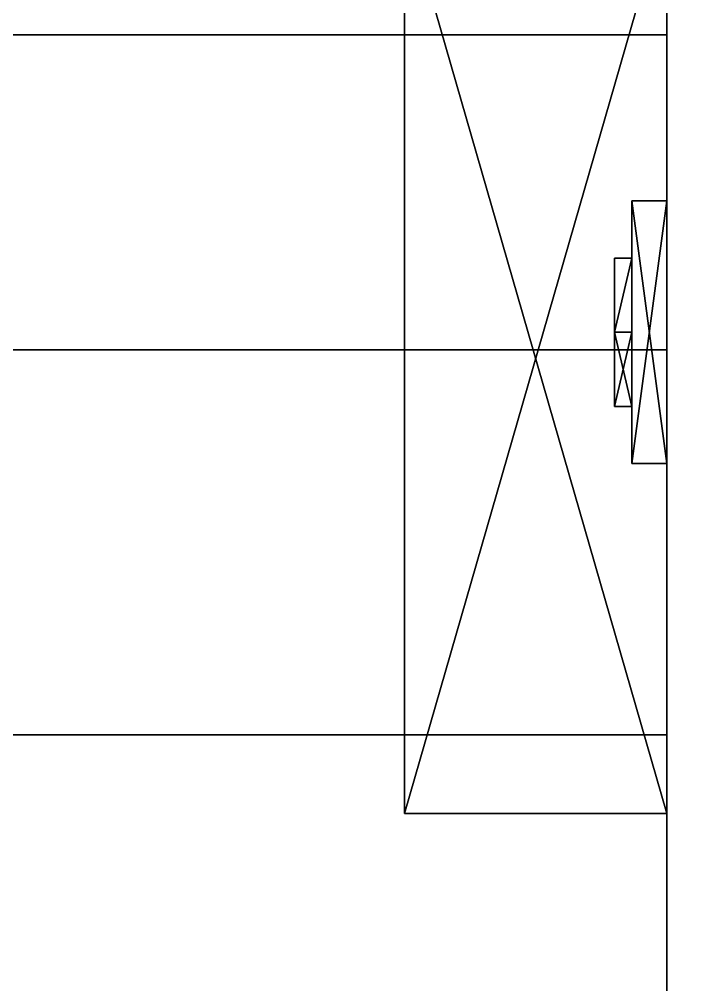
# Model space of a CAD drawing. Extents: x -100 to 4856, y -100 to 4830.
# Drawn here: x 2589.5 to 2628.6, y 505.7 to 560.9 of the extents above; entities that cross this region are included whole.
import ezdxf

# ---------------------------------------------------------------- set-up
doc = ezdxf.new("R2010")
doc.units = 0
for name, color, linetype in [('LAYER0', 7, 'CONTINUOUS'), ('LAYER1149', 253, 'CONTINUOUS'), ('LAYER1151', 253, 'CONTINUOUS'), ('LAYER1153', 253, 'CONTINUOUS'), ('LAYER1155', 253, 'CONTINUOUS'), ('LAYER1157', 253, 'CONTINUOUS'), ('LAYER1195', 7, 'CONTINUOUS'), ('LAYER837', 7, 'CONTINUOUS'), ('LAYER839', 7, 'CONTINUOUS'), ('LAYER843', 7, 'CONTINUOUS'), ('LAYER846', 7, 'CONTINUOUS'), ('LAYER852', 7, 'CONTINUOUS')]:
    doc.layers.add(name, color=color, linetype=linetype)

msp = doc.modelspace()

# ---------------------------------------------------------------- linework, layer by layer
at = {"layer": 'LAYER0', "invisible_edges": 1}
for points in [[(4856, 4830, -5), (-100, -100, -5), (-100, 4830, -5), (4856, 4830, -5)], [(-100, -100, -5), (4856, 4830, -5), (4856, -100, -5), (-100, -100, -5)], [(4856, -100), (-100, 4830), (-100, -100), (4856, -100)], [(-100, 4830), (4856, -100), (4856, 4830), (-100, 4830)]]:
    msp.add_3dface(points, dxfattribs=at)
at = {"layer": 'LAYER1149'}
for points in [[(2626.5, 515.5, 176.2174), (2611.5, 567.5, 176.2174), (2626.5, 567.5, 176.2174), (2626.5, 515.5, 176.2174)], [(2611.5, 515.5, 176.2174), (2611.5, 567.5, 176.2174), (2626.5, 515.5, 176.2174), (2611.5, 515.5, 176.2174)], [(2626.5, 567.5, 189.7826), (2611.5, 515.5, 189.7826), (2626.5, 515.5, 189.7826), (2626.5, 567.5, 189.7826)], [(2611.5, 567.5, 189.7826), (2611.5, 515.5, 189.7826), (2626.5, 567.5, 189.7826), (2611.5, 567.5, 189.7826)], [(2611.5, 515.5, 176.2174), (2611.5, 567.5, 189.7826), (2611.5, 567.5, 176.2174), (2611.5, 515.5, 176.2174)], [(2611.5, 515.5, 189.7826), (2611.5, 567.5, 189.7826), (2611.5, 515.5, 176.2174), (2611.5, 515.5, 189.7826)], [(2626.5, 535.5, 209), (2626.5, 550.5, 209), (2624.5, 550.5, 209), (2626.5, 535.5, 209)], [(2624.5, 535.5, 209), (2626.5, 535.5, 209), (2624.5, 550.5, 209), (2624.5, 535.5, 209)], [(2626.5, 550.5, 157), (2626.5, 535.5, 157), (2624.5, 535.5, 157), (2626.5, 550.5, 157)], [(2624.5, 550.5, 157), (2626.5, 550.5, 157), (2624.5, 535.5, 157), (2624.5, 550.5, 157)], [(2624.5, 550.5, 209), (2626.5, 550.5, 209), (2626.5, 550.5, 157), (2624.5, 550.5, 209)], [(2624.5, 550.5, 157), (2624.5, 550.5, 209), (2626.5, 550.5, 157), (2624.5, 550.5, 157)], [(2624.5, 535.5, 209), (2624.5, 550.5, 209), (2624.5, 550.5, 157), (2624.5, 535.5, 209)], [(2624.5, 535.5, 157), (2624.5, 535.5, 209), (2624.5, 550.5, 157), (2624.5, 535.5, 157)], [(2624.5, 547.24, 201.087), (2623.5, 543, 196.2939), (2623.5, 547.24, 201.087), (2624.5, 547.24, 201.087)], [(2624.5, 543, 196.2939), (2623.5, 543, 196.2939), (2624.5, 547.24, 201.087), (2624.5, 543, 196.2939)], [(2624.5, 547.24, 201.087), (2623.5, 543, 205.88), (2624.5, 543, 205.88), (2624.5, 547.24, 201.087)], [(2623.5, 547.24, 201.087), (2623.5, 543, 205.88), (2624.5, 547.24, 201.087), (2623.5, 547.24, 201.087)], [(2623.5, 547.24, 201.087), (2623.5, 538.76, 201.087), (2623.5, 543, 205.88), (2623.5, 547.24, 201.087)], [(2623.5, 543, 196.2939), (2623.5, 538.76, 201.087), (2623.5, 547.24, 201.087), (2623.5, 543, 196.2939)], [(2624.5, 547.24, 164.913), (2623.5, 543, 160.12), (2623.5, 547.24, 164.913), (2624.5, 547.24, 164.913)], [(2624.5, 543, 160.12), (2623.5, 543, 160.12), (2624.5, 547.24, 164.913), (2624.5, 543, 160.12)], [(2624.5, 547.24, 164.913), (2623.5, 543, 169.7061), (2624.5, 543, 169.7061), (2624.5, 547.24, 164.913)], [(2623.5, 547.24, 164.913), (2623.5, 543, 169.7061), (2624.5, 547.24, 164.913), (2623.5, 547.24, 164.913)], [(2623.5, 547.24, 164.913), (2623.5, 538.76, 164.913), (2623.5, 543, 169.7061), (2623.5, 547.24, 164.913)], [(2623.5, 543, 160.12), (2623.5, 538.76, 164.913), (2623.5, 547.24, 164.913), (2623.5, 543, 160.12)], [(2624.5, 547.24, 201.087), (2624.5, 543, 196.2939), (2624.5, 543, 205.88), (2624.5, 547.24, 201.087)], [(2624.5, 547.24, 164.913), (2624.5, 543, 160.12), (2624.5, 543, 169.7061), (2624.5, 547.24, 164.913)], [(2624.5, 543, 196.2939), (2623.5, 538.76, 201.087), (2623.5, 543, 196.2939), (2624.5, 543, 196.2939)], [(2624.5, 538.76, 201.087), (2623.5, 538.76, 201.087), (2624.5, 543, 196.2939), (2624.5, 538.76, 201.087)], [(2624.5, 538.76, 201.087), (2623.5, 543, 205.88), (2623.5, 538.76, 201.087), (2624.5, 538.76, 201.087)], [(2624.5, 543, 205.88), (2623.5, 543, 205.88), (2624.5, 538.76, 201.087), (2624.5, 543, 205.88)], [(2624.5, 543, 160.12), (2623.5, 538.76, 164.913), (2623.5, 543, 160.12), (2624.5, 543, 160.12)], [(2624.5, 538.76, 164.913), (2623.5, 538.76, 164.913), (2624.5, 543, 160.12), (2624.5, 538.76, 164.913)], [(2624.5, 538.76, 164.913), (2623.5, 543, 169.7061), (2623.5, 538.76, 164.913), (2624.5, 538.76, 164.913)], [(2624.5, 543, 169.7061), (2623.5, 543, 169.7061), (2624.5, 538.76, 164.913), (2624.5, 543, 169.7061)], [(2624.5, 543, 196.2939), (2624.5, 538.76, 201.087), (2624.5, 543, 205.88), (2624.5, 543, 196.2939)], [(2624.5, 543, 160.12), (2624.5, 538.76, 164.913), (2624.5, 543, 169.7061), (2624.5, 543, 160.12)], [(2626.5, 535.5, 157), (2626.5, 535.5, 209), (2624.5, 535.5, 209), (2626.5, 535.5, 157)], [(2624.5, 535.5, 157), (2626.5, 535.5, 157), (2624.5, 535.5, 209), (2624.5, 535.5, 157)], [(2626.5, 515.5, 189.7826), (2611.5, 515.5, 176.2174), (2626.5, 515.5, 176.2174), (2626.5, 515.5, 189.7826)], [(2611.5, 515.5, 189.7826), (2611.5, 515.5, 176.2174), (2626.5, 515.5, 189.7826), (2611.5, 515.5, 189.7826)]]:
    msp.add_3dface(points, dxfattribs=at)
at = {"layer": 'LAYER1151'}
for points in [[(2626.5, 515.5, 739.7174), (2611.5, 567.5, 739.7174), (2626.5, 567.5, 739.7174), (2626.5, 515.5, 739.7174)], [(2611.5, 515.5, 739.7174), (2611.5, 567.5, 739.7174), (2626.5, 515.5, 739.7174), (2611.5, 515.5, 739.7174)], [(2626.5, 567.5, 753.2826), (2611.5, 515.5, 753.2826), (2626.5, 515.5, 753.2826), (2626.5, 567.5, 753.2826)], [(2611.5, 567.5, 753.2826), (2611.5, 515.5, 753.2826), (2626.5, 567.5, 753.2826), (2611.5, 567.5, 753.2826)], [(2611.5, 515.5, 739.7174), (2611.5, 567.5, 753.2826), (2611.5, 567.5, 739.7174), (2611.5, 515.5, 739.7174)], [(2611.5, 515.5, 753.2826), (2611.5, 567.5, 753.2826), (2611.5, 515.5, 739.7174), (2611.5, 515.5, 753.2826)], [(2626.5, 535.5, 772.5), (2626.5, 550.5, 772.5), (2624.5, 550.5, 772.5), (2626.5, 535.5, 772.5)], [(2624.5, 535.5, 772.5), (2626.5, 535.5, 772.5), (2624.5, 550.5, 772.5), (2624.5, 535.5, 772.5)], [(2626.5, 550.5, 720.5), (2626.5, 535.5, 720.5), (2624.5, 535.5, 720.5), (2626.5, 550.5, 720.5)], [(2624.5, 550.5, 720.5), (2626.5, 550.5, 720.5), (2624.5, 535.5, 720.5), (2624.5, 550.5, 720.5)], [(2624.5, 550.5, 772.5), (2626.5, 550.5, 772.5), (2626.5, 550.5, 720.5), (2624.5, 550.5, 772.5)], [(2624.5, 550.5, 720.5), (2624.5, 550.5, 772.5), (2626.5, 550.5, 720.5), (2624.5, 550.5, 720.5)], [(2624.5, 535.5, 772.5), (2624.5, 550.5, 772.5), (2624.5, 550.5, 720.5), (2624.5, 535.5, 772.5)], [(2624.5, 535.5, 720.5), (2624.5, 535.5, 772.5), (2624.5, 550.5, 720.5), (2624.5, 535.5, 720.5)], [(2624.5, 547.24, 764.587), (2623.5, 543, 759.7939), (2623.5, 547.24, 764.587), (2624.5, 547.24, 764.587)], [(2624.5, 543, 759.7939), (2623.5, 543, 759.7939), (2624.5, 547.24, 764.587), (2624.5, 543, 759.7939)], [(2624.5, 547.24, 764.587), (2623.5, 543, 769.38), (2624.5, 543, 769.38), (2624.5, 547.24, 764.587)], [(2623.5, 547.24, 764.587), (2623.5, 543, 769.38), (2624.5, 547.24, 764.587), (2623.5, 547.24, 764.587)], [(2623.5, 547.24, 764.587), (2623.5, 538.76, 764.587), (2623.5, 543, 769.38), (2623.5, 547.24, 764.587)], [(2623.5, 543, 759.7939), (2623.5, 538.76, 764.587), (2623.5, 547.24, 764.587), (2623.5, 543, 759.7939)], [(2624.5, 547.24, 728.413), (2623.5, 543, 723.62), (2623.5, 547.24, 728.413), (2624.5, 547.24, 728.413)], [(2624.5, 543, 723.62), (2623.5, 543, 723.62), (2624.5, 547.24, 728.413), (2624.5, 543, 723.62)], [(2624.5, 547.24, 728.413), (2623.5, 543, 733.2061), (2624.5, 543, 733.2061), (2624.5, 547.24, 728.413)], [(2623.5, 547.24, 728.413), (2623.5, 543, 733.2061), (2624.5, 547.24, 728.413), (2623.5, 547.24, 728.413)], [(2623.5, 547.24, 728.413), (2623.5, 538.76, 728.413), (2623.5, 543, 733.2061), (2623.5, 547.24, 728.413)], [(2623.5, 543, 723.62), (2623.5, 538.76, 728.413), (2623.5, 547.24, 728.413), (2623.5, 543, 723.62)], [(2624.5, 547.24, 764.587), (2624.5, 543, 759.7939), (2624.5, 543, 769.38), (2624.5, 547.24, 764.587)], [(2624.5, 547.24, 728.413), (2624.5, 543, 723.62), (2624.5, 543, 733.2061), (2624.5, 547.24, 728.413)], [(2624.5, 543, 759.7939), (2623.5, 538.76, 764.587), (2623.5, 543, 759.7939), (2624.5, 543, 759.7939)], [(2624.5, 538.76, 764.587), (2623.5, 538.76, 764.587), (2624.5, 543, 759.7939), (2624.5, 538.76, 764.587)], [(2624.5, 538.76, 764.587), (2623.5, 543, 769.38), (2623.5, 538.76, 764.587), (2624.5, 538.76, 764.587)], [(2624.5, 543, 769.38), (2623.5, 543, 769.38), (2624.5, 538.76, 764.587), (2624.5, 543, 769.38)], [(2624.5, 543, 723.62), (2623.5, 538.76, 728.413), (2623.5, 543, 723.62), (2624.5, 543, 723.62)], [(2624.5, 538.76, 728.413), (2623.5, 538.76, 728.413), (2624.5, 543, 723.62), (2624.5, 538.76, 728.413)], [(2624.5, 538.76, 728.413), (2623.5, 543, 733.2061), (2623.5, 538.76, 728.413), (2624.5, 538.76, 728.413)], [(2624.5, 543, 733.2061), (2623.5, 543, 733.2061), (2624.5, 538.76, 728.413), (2624.5, 543, 733.2061)], [(2624.5, 543, 759.7939), (2624.5, 538.76, 764.587), (2624.5, 543, 769.38), (2624.5, 543, 759.7939)], [(2624.5, 543, 723.62), (2624.5, 538.76, 728.413), (2624.5, 543, 733.2061), (2624.5, 543, 723.62)], [(2626.5, 535.5, 720.5), (2626.5, 535.5, 772.5), (2624.5, 535.5, 772.5), (2626.5, 535.5, 720.5)], [(2624.5, 535.5, 720.5), (2626.5, 535.5, 720.5), (2624.5, 535.5, 772.5), (2624.5, 535.5, 720.5)], [(2626.5, 515.5, 753.2826), (2611.5, 515.5, 739.7174), (2626.5, 515.5, 739.7174), (2626.5, 515.5, 753.2826)], [(2611.5, 515.5, 753.2826), (2611.5, 515.5, 739.7174), (2626.5, 515.5, 753.2826), (2611.5, 515.5, 753.2826)]]:
    msp.add_3dface(points, dxfattribs=at)
at = {"layer": 'LAYER1153'}
for points in [[(2626.5, 515.5, 1303.217), (2611.5, 567.5, 1303.217), (2626.5, 567.5, 1303.217), (2626.5, 515.5, 1303.217)], [(2611.5, 515.5, 1303.217), (2611.5, 567.5, 1303.217), (2626.5, 515.5, 1303.217), (2611.5, 515.5, 1303.217)], [(2626.5, 567.5, 1316.783), (2611.5, 515.5, 1316.783), (2626.5, 515.5, 1316.783), (2626.5, 567.5, 1316.783)], [(2611.5, 567.5, 1316.783), (2611.5, 515.5, 1316.783), (2626.5, 567.5, 1316.783), (2611.5, 567.5, 1316.783)], [(2611.5, 515.5, 1303.217), (2611.5, 567.5, 1316.783), (2611.5, 567.5, 1303.217), (2611.5, 515.5, 1303.217)], [(2611.5, 515.5, 1316.783), (2611.5, 567.5, 1316.783), (2611.5, 515.5, 1303.217), (2611.5, 515.5, 1316.783)], [(2626.5, 535.5, 1336), (2626.5, 550.5, 1336), (2624.5, 550.5, 1336), (2626.5, 535.5, 1336)], [(2624.5, 535.5, 1336), (2626.5, 535.5, 1336), (2624.5, 550.5, 1336), (2624.5, 535.5, 1336)], [(2626.5, 550.5, 1284), (2626.5, 535.5, 1284), (2624.5, 535.5, 1284), (2626.5, 550.5, 1284)], [(2624.5, 550.5, 1284), (2626.5, 550.5, 1284), (2624.5, 535.5, 1284), (2624.5, 550.5, 1284)], [(2624.5, 550.5, 1336), (2626.5, 550.5, 1336), (2626.5, 550.5, 1284), (2624.5, 550.5, 1336)], [(2624.5, 550.5, 1284), (2624.5, 550.5, 1336), (2626.5, 550.5, 1284), (2624.5, 550.5, 1284)], [(2624.5, 535.5, 1336), (2624.5, 550.5, 1336), (2624.5, 550.5, 1284), (2624.5, 535.5, 1336)], [(2624.5, 535.5, 1284), (2624.5, 535.5, 1336), (2624.5, 550.5, 1284), (2624.5, 535.5, 1284)], [(2624.5, 547.24, 1328.087), (2623.5, 543, 1323.294), (2623.5, 547.24, 1328.087), (2624.5, 547.24, 1328.087)], [(2624.5, 543, 1323.294), (2623.5, 543, 1323.294), (2624.5, 547.24, 1328.087), (2624.5, 543, 1323.294)], [(2624.5, 547.24, 1328.087), (2623.5, 543, 1332.88), (2624.5, 543, 1332.88), (2624.5, 547.24, 1328.087)], [(2623.5, 547.24, 1328.087), (2623.5, 543, 1332.88), (2624.5, 547.24, 1328.087), (2623.5, 547.24, 1328.087)], [(2623.5, 547.24, 1328.087), (2623.5, 538.76, 1328.087), (2623.5, 543, 1332.88), (2623.5, 547.24, 1328.087)], [(2623.5, 543, 1323.294), (2623.5, 538.76, 1328.087), (2623.5, 547.24, 1328.087), (2623.5, 543, 1323.294)], [(2624.5, 547.24, 1291.913), (2623.5, 543, 1287.12), (2623.5, 547.24, 1291.913), (2624.5, 547.24, 1291.913)], [(2624.5, 543, 1287.12), (2623.5, 543, 1287.12), (2624.5, 547.24, 1291.913), (2624.5, 543, 1287.12)], [(2624.5, 547.24, 1291.913), (2623.5, 543, 1296.706), (2624.5, 543, 1296.706), (2624.5, 547.24, 1291.913)], [(2623.5, 547.24, 1291.913), (2623.5, 543, 1296.706), (2624.5, 547.24, 1291.913), (2623.5, 547.24, 1291.913)], [(2623.5, 547.24, 1291.913), (2623.5, 538.76, 1291.913), (2623.5, 543, 1296.706), (2623.5, 547.24, 1291.913)], [(2623.5, 543, 1287.12), (2623.5, 538.76, 1291.913), (2623.5, 547.24, 1291.913), (2623.5, 543, 1287.12)], [(2624.5, 547.24, 1328.087), (2624.5, 543, 1323.294), (2624.5, 543, 1332.88), (2624.5, 547.24, 1328.087)], [(2624.5, 547.24, 1291.913), (2624.5, 543, 1287.12), (2624.5, 543, 1296.706), (2624.5, 547.24, 1291.913)], [(2624.5, 543, 1323.294), (2623.5, 538.76, 1328.087), (2623.5, 543, 1323.294), (2624.5, 543, 1323.294)], [(2624.5, 538.76, 1328.087), (2623.5, 538.76, 1328.087), (2624.5, 543, 1323.294), (2624.5, 538.76, 1328.087)], [(2624.5, 538.76, 1328.087), (2623.5, 543, 1332.88), (2623.5, 538.76, 1328.087), (2624.5, 538.76, 1328.087)], [(2624.5, 543, 1332.88), (2623.5, 543, 1332.88), (2624.5, 538.76, 1328.087), (2624.5, 543, 1332.88)], [(2624.5, 543, 1287.12), (2623.5, 538.76, 1291.913), (2623.5, 543, 1287.12), (2624.5, 543, 1287.12)], [(2624.5, 538.76, 1291.913), (2623.5, 538.76, 1291.913), (2624.5, 543, 1287.12), (2624.5, 538.76, 1291.913)], [(2624.5, 538.76, 1291.913), (2623.5, 543, 1296.706), (2623.5, 538.76, 1291.913), (2624.5, 538.76, 1291.913)], [(2624.5, 543, 1296.706), (2623.5, 543, 1296.706), (2624.5, 538.76, 1291.913), (2624.5, 543, 1296.706)], [(2624.5, 543, 1323.294), (2624.5, 538.76, 1328.087), (2624.5, 543, 1332.88), (2624.5, 543, 1323.294)], [(2624.5, 543, 1287.12), (2624.5, 538.76, 1291.913), (2624.5, 543, 1296.706), (2624.5, 543, 1287.12)], [(2626.5, 535.5, 1284), (2626.5, 535.5, 1336), (2624.5, 535.5, 1336), (2626.5, 535.5, 1284)], [(2624.5, 535.5, 1284), (2626.5, 535.5, 1284), (2624.5, 535.5, 1336), (2624.5, 535.5, 1284)], [(2626.5, 515.5, 1316.783), (2611.5, 515.5, 1303.217), (2626.5, 515.5, 1303.217), (2626.5, 515.5, 1316.783)], [(2611.5, 515.5, 1316.783), (2611.5, 515.5, 1303.217), (2626.5, 515.5, 1316.783), (2611.5, 515.5, 1316.783)]]:
    msp.add_3dface(points, dxfattribs=at)
at = {"layer": 'LAYER1155'}
for points in [[(2626.5, 515.5, 1866.717), (2611.5, 567.5, 1866.717), (2626.5, 567.5, 1866.717), (2626.5, 515.5, 1866.717)], [(2611.5, 515.5, 1866.717), (2611.5, 567.5, 1866.717), (2626.5, 515.5, 1866.717), (2611.5, 515.5, 1866.717)], [(2626.5, 567.5, 1880.283), (2611.5, 515.5, 1880.283), (2626.5, 515.5, 1880.283), (2626.5, 567.5, 1880.283)], [(2611.5, 567.5, 1880.283), (2611.5, 515.5, 1880.283), (2626.5, 567.5, 1880.283), (2611.5, 567.5, 1880.283)], [(2611.5, 515.5, 1866.717), (2611.5, 567.5, 1880.283), (2611.5, 567.5, 1866.717), (2611.5, 515.5, 1866.717)], [(2611.5, 515.5, 1880.283), (2611.5, 567.5, 1880.283), (2611.5, 515.5, 1866.717), (2611.5, 515.5, 1880.283)], [(2626.5, 535.5, 1899.5), (2626.5, 550.5, 1899.5), (2624.5, 550.5, 1899.5), (2626.5, 535.5, 1899.5)], [(2624.5, 535.5, 1899.5), (2626.5, 535.5, 1899.5), (2624.5, 550.5, 1899.5), (2624.5, 535.5, 1899.5)], [(2626.5, 550.5, 1847.5), (2626.5, 535.5, 1847.5), (2624.5, 535.5, 1847.5), (2626.5, 550.5, 1847.5)], [(2624.5, 550.5, 1847.5), (2626.5, 550.5, 1847.5), (2624.5, 535.5, 1847.5), (2624.5, 550.5, 1847.5)], [(2624.5, 550.5, 1899.5), (2626.5, 550.5, 1899.5), (2626.5, 550.5, 1847.5), (2624.5, 550.5, 1899.5)], [(2624.5, 550.5, 1847.5), (2624.5, 550.5, 1899.5), (2626.5, 550.5, 1847.5), (2624.5, 550.5, 1847.5)], [(2624.5, 535.5, 1899.5), (2624.5, 550.5, 1899.5), (2624.5, 550.5, 1847.5), (2624.5, 535.5, 1899.5)], [(2624.5, 535.5, 1847.5), (2624.5, 535.5, 1899.5), (2624.5, 550.5, 1847.5), (2624.5, 535.5, 1847.5)], [(2624.5, 547.24, 1891.587), (2623.5, 543, 1886.794), (2623.5, 547.24, 1891.587), (2624.5, 547.24, 1891.587)], [(2624.5, 543, 1886.794), (2623.5, 543, 1886.794), (2624.5, 547.24, 1891.587), (2624.5, 543, 1886.794)], [(2624.5, 547.24, 1891.587), (2623.5, 543, 1896.38), (2624.5, 543, 1896.38), (2624.5, 547.24, 1891.587)], [(2623.5, 547.24, 1891.587), (2623.5, 543, 1896.38), (2624.5, 547.24, 1891.587), (2623.5, 547.24, 1891.587)], [(2623.5, 547.24, 1891.587), (2623.5, 538.76, 1891.587), (2623.5, 543, 1896.38), (2623.5, 547.24, 1891.587)], [(2623.5, 543, 1886.794), (2623.5, 538.76, 1891.587), (2623.5, 547.24, 1891.587), (2623.5, 543, 1886.794)], [(2624.5, 547.24, 1855.413), (2623.5, 543, 1850.62), (2623.5, 547.24, 1855.413), (2624.5, 547.24, 1855.413)], [(2624.5, 543, 1850.62), (2623.5, 543, 1850.62), (2624.5, 547.24, 1855.413), (2624.5, 543, 1850.62)], [(2624.5, 547.24, 1855.413), (2623.5, 543, 1860.206), (2624.5, 543, 1860.206), (2624.5, 547.24, 1855.413)], [(2623.5, 547.24, 1855.413), (2623.5, 543, 1860.206), (2624.5, 547.24, 1855.413), (2623.5, 547.24, 1855.413)], [(2623.5, 547.24, 1855.413), (2623.5, 538.76, 1855.413), (2623.5, 543, 1860.206), (2623.5, 547.24, 1855.413)], [(2623.5, 543, 1850.62), (2623.5, 538.76, 1855.413), (2623.5, 547.24, 1855.413), (2623.5, 543, 1850.62)], [(2624.5, 547.24, 1891.587), (2624.5, 543, 1886.794), (2624.5, 543, 1896.38), (2624.5, 547.24, 1891.587)], [(2624.5, 547.24, 1855.413), (2624.5, 543, 1850.62), (2624.5, 543, 1860.206), (2624.5, 547.24, 1855.413)], [(2624.5, 543, 1886.794), (2623.5, 538.76, 1891.587), (2623.5, 543, 1886.794), (2624.5, 543, 1886.794)], [(2624.5, 538.76, 1891.587), (2623.5, 538.76, 1891.587), (2624.5, 543, 1886.794), (2624.5, 538.76, 1891.587)], [(2624.5, 538.76, 1891.587), (2623.5, 543, 1896.38), (2623.5, 538.76, 1891.587), (2624.5, 538.76, 1891.587)], [(2624.5, 543, 1896.38), (2623.5, 543, 1896.38), (2624.5, 538.76, 1891.587), (2624.5, 543, 1896.38)], [(2624.5, 543, 1850.62), (2623.5, 538.76, 1855.413), (2623.5, 543, 1850.62), (2624.5, 543, 1850.62)], [(2624.5, 538.76, 1855.413), (2623.5, 538.76, 1855.413), (2624.5, 543, 1850.62), (2624.5, 538.76, 1855.413)], [(2624.5, 538.76, 1855.413), (2623.5, 543, 1860.206), (2623.5, 538.76, 1855.413), (2624.5, 538.76, 1855.413)], [(2624.5, 543, 1860.206), (2623.5, 543, 1860.206), (2624.5, 538.76, 1855.413), (2624.5, 543, 1860.206)], [(2624.5, 543, 1886.794), (2624.5, 538.76, 1891.587), (2624.5, 543, 1896.38), (2624.5, 543, 1886.794)], [(2624.5, 543, 1850.62), (2624.5, 538.76, 1855.413), (2624.5, 543, 1860.206), (2624.5, 543, 1850.62)], [(2626.5, 535.5, 1847.5), (2626.5, 535.5, 1899.5), (2624.5, 535.5, 1899.5), (2626.5, 535.5, 1847.5)], [(2624.5, 535.5, 1847.5), (2626.5, 535.5, 1847.5), (2624.5, 535.5, 1899.5), (2624.5, 535.5, 1847.5)], [(2626.5, 515.5, 1880.283), (2611.5, 515.5, 1866.717), (2626.5, 515.5, 1866.717), (2626.5, 515.5, 1880.283)], [(2611.5, 515.5, 1880.283), (2611.5, 515.5, 1866.717), (2626.5, 515.5, 1880.283), (2611.5, 515.5, 1880.283)]]:
    msp.add_3dface(points, dxfattribs=at)
at = {"layer": 'LAYER1157'}
for points in [[(2626.5, 515.5, 2430.217), (2611.5, 567.5, 2430.217), (2626.5, 567.5, 2430.217), (2626.5, 515.5, 2430.217)], [(2611.5, 515.5, 2430.217), (2611.5, 567.5, 2430.217), (2626.5, 515.5, 2430.217), (2611.5, 515.5, 2430.217)], [(2626.5, 567.5, 2443.783), (2611.5, 515.5, 2443.783), (2626.5, 515.5, 2443.783), (2626.5, 567.5, 2443.783)], [(2611.5, 567.5, 2443.783), (2611.5, 515.5, 2443.783), (2626.5, 567.5, 2443.783), (2611.5, 567.5, 2443.783)], [(2611.5, 515.5, 2430.217), (2611.5, 567.5, 2443.783), (2611.5, 567.5, 2430.217), (2611.5, 515.5, 2430.217)], [(2611.5, 515.5, 2443.783), (2611.5, 567.5, 2443.783), (2611.5, 515.5, 2430.217), (2611.5, 515.5, 2443.783)], [(2626.5, 535.5, 2463), (2626.5, 550.5, 2463), (2624.5, 550.5, 2463), (2626.5, 535.5, 2463)], [(2624.5, 535.5, 2463), (2626.5, 535.5, 2463), (2624.5, 550.5, 2463), (2624.5, 535.5, 2463)], [(2626.5, 550.5, 2411), (2626.5, 535.5, 2411), (2624.5, 535.5, 2411), (2626.5, 550.5, 2411)], [(2624.5, 550.5, 2411), (2626.5, 550.5, 2411), (2624.5, 535.5, 2411), (2624.5, 550.5, 2411)], [(2624.5, 550.5, 2463), (2626.5, 550.5, 2463), (2626.5, 550.5, 2411), (2624.5, 550.5, 2463)], [(2624.5, 550.5, 2411), (2624.5, 550.5, 2463), (2626.5, 550.5, 2411), (2624.5, 550.5, 2411)], [(2624.5, 535.5, 2463), (2624.5, 550.5, 2463), (2624.5, 550.5, 2411), (2624.5, 535.5, 2463)], [(2624.5, 535.5, 2411), (2624.5, 535.5, 2463), (2624.5, 550.5, 2411), (2624.5, 535.5, 2411)], [(2624.5, 547.24, 2455.087), (2623.5, 543, 2450.294), (2623.5, 547.24, 2455.087), (2624.5, 547.24, 2455.087)], [(2624.5, 543, 2450.294), (2623.5, 543, 2450.294), (2624.5, 547.24, 2455.087), (2624.5, 543, 2450.294)], [(2624.5, 547.24, 2455.087), (2623.5, 543, 2459.88), (2624.5, 543, 2459.88), (2624.5, 547.24, 2455.087)], [(2623.5, 547.24, 2455.087), (2623.5, 543, 2459.88), (2624.5, 547.24, 2455.087), (2623.5, 547.24, 2455.087)], [(2623.5, 547.24, 2455.087), (2623.5, 538.76, 2455.087), (2623.5, 543, 2459.88), (2623.5, 547.24, 2455.087)], [(2623.5, 543, 2450.294), (2623.5, 538.76, 2455.087), (2623.5, 547.24, 2455.087), (2623.5, 543, 2450.294)], [(2624.5, 547.24, 2418.913), (2623.5, 543, 2414.12), (2623.5, 547.24, 2418.913), (2624.5, 547.24, 2418.913)], [(2624.5, 543, 2414.12), (2623.5, 543, 2414.12), (2624.5, 547.24, 2418.913), (2624.5, 543, 2414.12)], [(2624.5, 547.24, 2418.913), (2623.5, 543, 2423.706), (2624.5, 543, 2423.706), (2624.5, 547.24, 2418.913)], [(2623.5, 547.24, 2418.913), (2623.5, 543, 2423.706), (2624.5, 547.24, 2418.913), (2623.5, 547.24, 2418.913)], [(2623.5, 547.24, 2418.913), (2623.5, 538.76, 2418.913), (2623.5, 543, 2423.706), (2623.5, 547.24, 2418.913)], [(2623.5, 543, 2414.12), (2623.5, 538.76, 2418.913), (2623.5, 547.24, 2418.913), (2623.5, 543, 2414.12)], [(2624.5, 547.24, 2455.087), (2624.5, 543, 2450.294), (2624.5, 543, 2459.88), (2624.5, 547.24, 2455.087)], [(2624.5, 547.24, 2418.913), (2624.5, 543, 2414.12), (2624.5, 543, 2423.706), (2624.5, 547.24, 2418.913)], [(2624.5, 543, 2450.294), (2623.5, 538.76, 2455.087), (2623.5, 543, 2450.294), (2624.5, 543, 2450.294)], [(2624.5, 538.76, 2455.087), (2623.5, 538.76, 2455.087), (2624.5, 543, 2450.294), (2624.5, 538.76, 2455.087)], [(2624.5, 538.76, 2455.087), (2623.5, 543, 2459.88), (2623.5, 538.76, 2455.087), (2624.5, 538.76, 2455.087)], [(2624.5, 543, 2459.88), (2623.5, 543, 2459.88), (2624.5, 538.76, 2455.087), (2624.5, 543, 2459.88)], [(2624.5, 543, 2414.12), (2623.5, 538.76, 2418.913), (2623.5, 543, 2414.12), (2624.5, 543, 2414.12)], [(2624.5, 538.76, 2418.913), (2623.5, 538.76, 2418.913), (2624.5, 543, 2414.12), (2624.5, 538.76, 2418.913)], [(2624.5, 538.76, 2418.913), (2623.5, 543, 2423.706), (2623.5, 538.76, 2418.913), (2624.5, 538.76, 2418.913)], [(2624.5, 543, 2423.706), (2623.5, 543, 2423.706), (2624.5, 538.76, 2418.913), (2624.5, 543, 2423.706)], [(2624.5, 543, 2450.294), (2624.5, 538.76, 2455.087), (2624.5, 543, 2459.88), (2624.5, 543, 2450.294)], [(2624.5, 543, 2414.12), (2624.5, 538.76, 2418.913), (2624.5, 543, 2423.706), (2624.5, 543, 2414.12)], [(2626.5, 535.5, 2411), (2626.5, 535.5, 2463), (2624.5, 535.5, 2463), (2626.5, 535.5, 2411)], [(2624.5, 535.5, 2411), (2626.5, 535.5, 2411), (2624.5, 535.5, 2463), (2624.5, 535.5, 2411)], [(2626.5, 515.5, 2443.783), (2611.5, 515.5, 2430.217), (2626.5, 515.5, 2430.217), (2626.5, 515.5, 2443.783)], [(2611.5, 515.5, 2443.783), (2611.5, 515.5, 2430.217), (2626.5, 515.5, 2443.783), (2611.5, 515.5, 2443.783)]]:
    msp.add_3dface(points, dxfattribs=at)
at = {"layer": 'LAYER1195', "invisible_edges": 1}
for points in [[(2626.5, 44.6, 1984), (1842.5, 520, 1984), (1842.5, 44.6, 1984), (2626.5, 44.6, 1984)], [(1842.5, 520, 1984), (2626.5, 44.6, 1984), (2626.5, 520, 1984), (1842.5, 520, 1984)], [(2626.5, 520, 1966), (1842.5, 520, 1984), (2626.5, 520, 1984), (2626.5, 520, 1966)], [(1842.5, 520, 1984), (2626.5, 520, 1966), (1842.5, 520, 1966), (1842.5, 520, 1984)], [(2626.5, 520, 1966), (1842.5, 44.6, 1966), (1842.5, 520, 1966), (2626.5, 520, 1966)], [(1842.5, 44.6, 1966), (2626.5, 520, 1966), (2626.5, 44.6, 1966), (1842.5, 44.6, 1966)], [(2626.5, 44.6, 1984), (2626.5, 520, 1966), (2626.5, 520, 1984), (2626.5, 44.6, 1984)], [(2626.5, 520, 1966), (2626.5, 44.6, 1984), (2626.5, 44.6, 1966), (2626.5, 520, 1966)]]:
    msp.add_3dface(points, dxfattribs=at)
at = {"layer": 'LAYER837', "invisible_edges": 1}
for points in [[(2626.5, 44.6, 316.49), (1842.5, 520, 316.49), (1842.5, 44.6, 316.49), (2626.5, 44.6, 316.49)], [(1842.5, 520, 316.49), (2626.5, 44.6, 316.49), (2626.5, 520, 316.49), (1842.5, 520, 316.49)], [(2626.5, 520, 298.49), (1842.5, 520, 316.49), (2626.5, 520, 316.49), (2626.5, 520, 298.49)], [(1842.5, 520, 316.49), (2626.5, 520, 298.49), (1842.5, 520, 298.49), (1842.5, 520, 316.49)], [(2626.5, 520, 298.49), (1842.5, 44.6, 298.49), (1842.5, 520, 298.49), (2626.5, 520, 298.49)], [(1842.5, 44.6, 298.49), (2626.5, 520, 298.49), (2626.5, 44.6, 298.49), (1842.5, 44.6, 298.49)], [(2626.5, 44.6, 316.49), (2626.5, 520, 298.49), (2626.5, 520, 316.49), (2626.5, 44.6, 316.49)], [(2626.5, 520, 298.49), (2626.5, 44.6, 316.49), (2626.5, 44.6, 298.49), (2626.5, 520, 298.49)]]:
    msp.add_3dface(points, dxfattribs=at)
at = {"layer": 'LAYER839', "invisible_edges": 1}
for points in [[(2626.5, 20, 2540), (2626.5, 580), (2626.5, 20), (2626.5, 20, 2540)], [(2626.5, 580), (2626.5, 20, 2540), (2626.5, 580, 2540), (2626.5, 580)], [(2644.5, 20), (2626.5, 580), (2644.5, 580), (2644.5, 20)], [(2626.5, 580), (2644.5, 20), (2626.5, 20), (2626.5, 580)], [(2626.5, 20, 2540), (2644.5, 580, 2540), (2626.5, 580, 2540), (2626.5, 20, 2540)], [(2644.5, 580, 2540), (2626.5, 20, 2540), (2644.5, 20, 2540), (2644.5, 580, 2540)]]:
    msp.add_3dface(points, dxfattribs=at)
at = {"layer": 'LAYER843', "invisible_edges": 1}
for points in [[(1842.5, 20, 80), (2626.5, 580, 80), (2626.5, 20, 80), (1842.5, 20, 80)], [(2626.5, 580, 80), (1842.5, 20, 80), (1842.5, 580, 80), (2626.5, 580, 80)], [(1842.5, 580, 98), (2626.5, 20, 98), (2626.5, 580, 98), (1842.5, 580, 98)], [(2626.5, 20, 98), (1842.5, 580, 98), (1842.5, 20, 98), (2626.5, 20, 98)], [(2626.5, 20, 98), (2626.5, 580, 80), (2626.5, 580, 98), (2626.5, 20, 98)], [(2626.5, 580, 80), (2626.5, 20, 98), (2626.5, 20, 80), (2626.5, 580, 80)]]:
    msp.add_3dface(points, dxfattribs=at)
at = {"layer": 'LAYER846', "invisible_edges": 1}
for points in [[(1842.5, 560), (2626.5, 542), (1842.5, 542), (1842.5, 560)], [(2626.5, 542), (1842.5, 560), (2626.5, 560), (2626.5, 542)], [(2626.5, 560, 80), (1842.5, 542, 80), (2626.5, 542, 80), (2626.5, 560, 80)], [(1842.5, 542, 80), (2626.5, 560, 80), (1842.5, 560, 80), (1842.5, 542, 80)], [(1842.5, 560), (2626.5, 560, 80), (2626.5, 560), (1842.5, 560)], [(2626.5, 560, 80), (1842.5, 560), (1842.5, 560, 80), (2626.5, 560, 80)], [(2626.5, 560, 80), (2626.5, 542), (2626.5, 560), (2626.5, 560, 80)], [(2626.5, 542), (2626.5, 560, 80), (2626.5, 542, 80), (2626.5, 542)], [(1842.5, 542, 80), (2626.5, 542), (2626.5, 542, 80), (1842.5, 542, 80)], [(2626.5, 542), (1842.5, 542, 80), (1842.5, 542), (2626.5, 542)]]:
    msp.add_3dface(points, dxfattribs=at)
at = {"layer": 'LAYER852', "invisible_edges": 1}
for points in [[(2626.5, 20, 2539), (1842.5, 580, 2539), (1842.5, 20, 2539), (2626.5, 20, 2539)], [(1842.5, 580, 2539), (2626.5, 20, 2539), (2626.5, 580, 2539), (1842.5, 580, 2539)], [(2626.5, 580, 2521), (1842.5, 20, 2521), (1842.5, 580, 2521), (2626.5, 580, 2521)], [(1842.5, 20, 2521), (2626.5, 580, 2521), (2626.5, 20, 2521), (1842.5, 20, 2521)], [(2626.5, 20, 2539), (2626.5, 580, 2521), (2626.5, 580, 2539), (2626.5, 20, 2539)], [(2626.5, 580, 2521), (2626.5, 20, 2539), (2626.5, 20, 2521), (2626.5, 580, 2521)]]:
    msp.add_3dface(points, dxfattribs=at)

doc.saveas('drawing.dxf')
